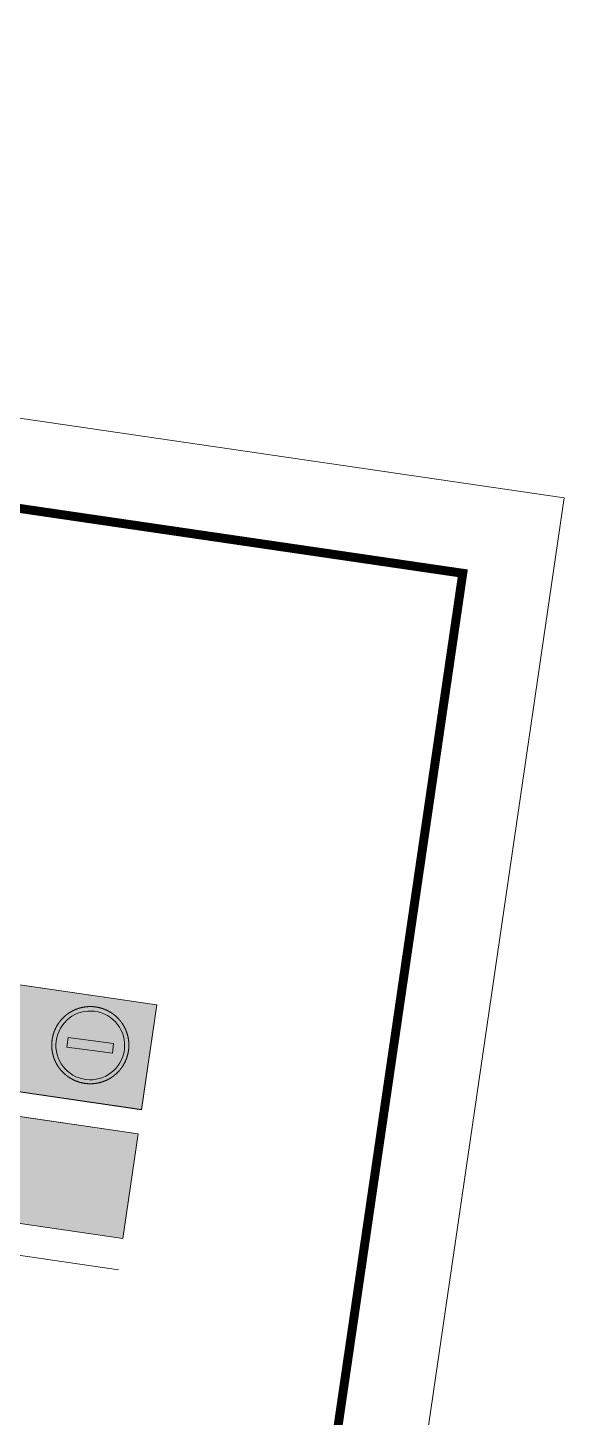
# Model space of a CAD drawing. Header units: inches. Extents: x -414268 to 632271, y -366004 to 318730.
# Drawn here: x 228684 to 246675, y 163386 to 209968 of the extents above; entities that cross this region are included whole.
import ezdxf

# ---------------------------------------------------------------- set-up
doc = ezdxf.new("R2010")
doc.units = ezdxf.units.IN
doc.header["$LTSCALE"] = 1200
doc.header["$MEASUREMENT"] = 0
doc.linetypes.add('DASHED', pattern=[19.05, 12.7, -6.35])
doc.layers.get('0').update_dxf_attribs({"linetype": 'CONTINUOUS', "lineweight": 0})
for name, color, linetype, lineweight in [('0--PAI--', 7, 'CONTINUOUS', 0), ('0--PAI--RED', 1, 'CONTINUOUS', 0), ('PUB_TITLE', 7, 'CONTINUOUS', 0)]:
    doc.layers.add(name, color=color, linetype=linetype, lineweight=lineweight)
doc.layers.add('0--灯箱--字', color=7, linetype='CONTINUOUS', lineweight=0, true_color=0xf7f7f7)

# ---------------------------------------------------------------- blocks, each defined once
blk = doc.blocks.new('A$C27BC456A')
blk.add_hatch(color=250).paths.add_polyline_path([(14885, 112856), (14885, 114956), (8330, 114956), (8330, 112856)])
at = {"color": 250}
blk.add_lwpolyline([(8330, 114956), (14885, 114956), (14885, 112856), (8330, 112856), (8330, 114956)], dxfattribs=at)
blk = doc.blocks.new('A$C36DA1677')
at = {"layer": '0--PAI--RED'}
h = blk.add_hatch(color=256, dxfattribs=at)
edge = h.paths.add_edge_path()
edge.add_arc((120, 120), 120, 0, 360)
h.paths.add_polyline_path([(200, 103), (200, 137), (40, 137), (40, 103)], flags=16)
at = {"layer": '0--PAI--'}
blk.add_lwpolyline([(200, 103), (200, 137), (40, 137), (40, 103)], close=True, dxfattribs=at)
blk.add_circle((120, 120), 120, dxfattribs=at)
blk = doc.blocks.new('A$C443C2777')
at = {"layer": '0--PAI--', "xscale": 9, "yscale": 9, "zscale": 9}
blk.add_blockref('A$C36DA1677', (0, 0), dxfattribs=at)
blk = doc.blocks.new('A$C01A83D55')
at = {"linetype": 'DASHED', "lineweight": 15, "ltscale": 20, "true_color": 0xeff0f0}
h = blk.add_hatch(color=7, dxfattribs=at)
h.paths.add_polyline_path([(0, 1675, 1), (3350, 1675, 1)])
h.paths.add_polyline_path([(3168, 1685, -1), (182, 1685, -1)], flags=16)
h.paths.add_polyline_path([(2671, 1896), (2671, 1473), (680, 1473), (680, 1896)], flags=0)
at = {"true_color": 0xeff0f0}
blk.add_hatch(color=7, dxfattribs=at).paths.add_polyline_path([(2671, 1473), (2671, 1896), (680, 1896), (680, 1473)])
at = {"linetype": 'DASHED', "lineweight": 15, "ltscale": 20}
blk.add_circle((1675, 1675), 1675, dxfattribs=at)
at = {"xscale": 1.382400000002235, "yscale": 1.382400000002235, "zscale": 1.382400000002235}
blk.add_blockref('A$C443C2777', (182, 192), dxfattribs=at)

msp = doc.modelspace()

# ---------------------------------------------------------------- hatches: boundary and pattern name
msp.add_hatch(color=250).paths.add_polyline_path([(220914.8, 170977.2), (231876.3, 169374.1), (232389.9, 172885.8), (221428.4, 174488.9)])
at = {"layer": '0--灯箱--字', "true_color": 0xf7f7f7}
msp.add_hatch(color=7, dxfattribs=at).paths.add_polyline_path([(228849.2, 171718.5), (229477.6, 172153.3), (229952, 172083.9), (229531, 171792.6), (230626.7, 171632.3), (230576.9, 171292), (229481.2, 171452.3), (229801.2, 171052.6), (229326.8, 171122)])

# ---------------------------------------------------------------- linework, layer by layer
at = {"color": 250}
for points in [[(232495.9, 173697.4), (204402.8, 177806.1), (204916.3, 181317.8), (233009.5, 177209.1), (232495.9, 173697.4)], [(204296.7, 176994.4), (232389.9, 172885.8), (231876.3, 169374.1), (203783.2, 173482.8), (204296.7, 176994.4)], [(221428.4, 174488.9), (232389.9, 172885.8), (231876.3, 169374.1), (220914.8, 170977.2), (221428.4, 174488.9)], [(221428.4, 174488.9), (232389.9, 172885.8), (231876.3, 169374.1), (220914.8, 170977.2), (221428.4, 174488.9)]]:
    msp.add_lwpolyline(points, dxfattribs=at)
at = {"color": 6}
msp.add_lwpolyline([(192475.4, 174068.2), (231723.3, 168328.1)], dxfattribs=at)
at = {"layer": 'PUB_TITLE'}
msp.add_lwpolyline([(52116.8, 95328.2), (70350.5, 220001.9), (246674.7, 194214.3), (228441, 69540.6)], close=True, dxfattribs=at)
at = {"layer": 'PUB_TITLE', "const_width": 300}
msp.add_lwpolyline([(59972, 97211.3), (225906.7, 72943.1), (243272.2, 191680), (77337.4, 215948.2)], close=True, dxfattribs=at)

# ---------------------------------------------------------------- block references
at = {"xscale": 1.689999999944121, "yscale": 1.690000000002328, "zscale": 1.68999999998348, "rotation": 171.6793996826179}
msp.add_blockref('A$C27BC456A', (274538.8, 363890.2), dxfattribs=at)
at = {"linetype": 'DASHED', "lineweight": 15, "ltscale": 20, "xscale": -0.7722624006674729, "yscale": 0.7722624001471557, "zscale": 0.7722623999929205, "rotation": 172.7000547105083}
msp.add_blockref('A$C01A83D55', (229662.3, 177306.7), dxfattribs=at)

doc.saveas('drawing.dxf')
